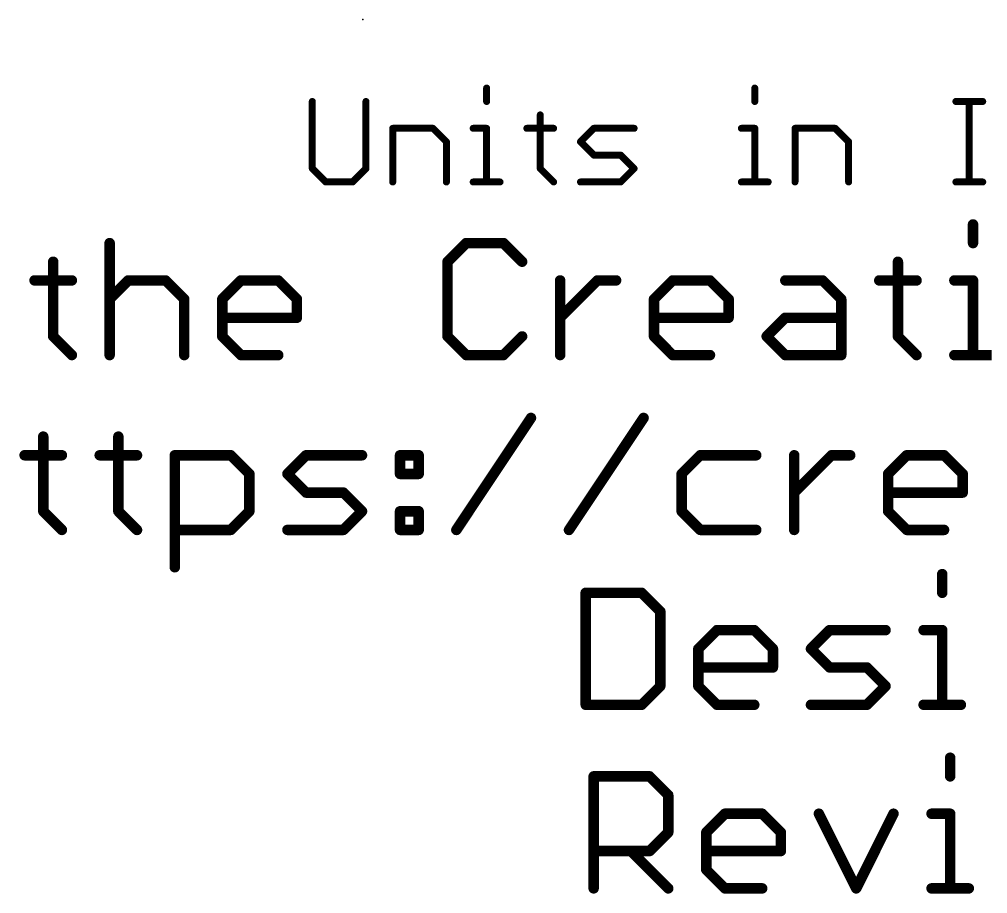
# Model space of a CAD drawing. Extents: x -25 to 82, y -13 to 16.
# Drawn here: x -1.67 to 12.41, y -12.83 to -0.13 of the extents above; entities that cross this region are included whole.
import ezdxf

# ---------------------------------------------------------------- set-up
doc = ezdxf.new("R2010")
doc.units = 0
for name, color, linetype in [('24', 53, 'CONTINUOUS'), ('47', 253, 'CONTINUOUS'), ('51', 53, 'CONTINUOUS')]:
    doc.layers.add(name, color=color, linetype=linetype)

msp = doc.modelspace()

# ---------------------------------------------------------------- linework, layer by layer
at = {"layer": '24'}
msp.add_point((3.3274, -0.127), dxfattribs=at)
at = {"layer": '47', "const_width": 0.1016}
for points in [[(5.1245, -1.1249), (5.1245, -1.3198)], [(9.0225, -1.1249), (9.0225, -1.3198)], [(2.5908, -1.3198), (2.5908, -2.2943)], [(3.3704, -2.2943), (3.3704, -1.3198)], [(11.946, -1.3198), (12.3358, -1.3198)], [(12.1409, -2.4892), (12.1409, -1.3198)], [(5.9041, -1.5147), (5.9041, -2.2943)], [(3.7602, -2.4892), (3.7602, -1.7096)], [(3.7602, -1.7096), (4.3449, -1.7096)], [(4.3449, -1.7096), (4.5398, -1.9045)], [(4.9296, -1.7096), (5.1245, -1.7096)], [(5.1245, -1.7096), (5.1245, -2.4892)], [(5.7092, -1.7096), (6.099, -1.7096)], [(6.4888, -1.9045), (6.6837, -1.7096)], [(6.6837, -1.7096), (7.2684, -1.7096)], [(8.8276, -1.7096), (9.0225, -1.7096)], [(9.0225, -1.7096), (9.0225, -2.4892)], [(9.6072, -2.4892), (9.6072, -1.7096)], [(9.6072, -1.7096), (10.1919, -1.7096)], [(10.1919, -1.7096), (10.3868, -1.9045)], [(4.5398, -1.9045), (4.5398, -2.4892)], [(6.6837, -2.0994), (6.4888, -1.9045)], [(10.3868, -1.9045), (10.3868, -2.4892)], [(7.0735, -2.0994), (6.6837, -2.0994)], [(7.2684, -2.2943), (7.0735, -2.0994)], [(2.5908, -2.2943), (2.7857, -2.4892)], [(3.1755, -2.4892), (3.3704, -2.2943)], [(5.9041, -2.2943), (6.099, -2.4892)], [(7.0735, -2.4892), (7.2684, -2.2943)], [(2.7857, -2.4892), (3.1755, -2.4892)], [(4.9296, -2.4892), (5.3194, -2.4892)], [(6.4888, -2.4892), (7.0735, -2.4892)], [(8.8276, -2.4892), (9.2174, -2.4892)], [(11.946, -2.4892), (12.3358, -2.4892)]]:
    msp.add_lwpolyline(points, dxfattribs=at)
at = {"layer": '47', "const_width": 0.0508}
for points in [[(5.1499, -1.1249, 1), (5.0991, -1.1249)], [(9.0479, -1.1249, 1), (8.9971, -1.1249)], [(2.6162, -1.3198, 1), (2.5654, -1.3198)], [(3.3958, -1.3198, 1), (3.345, -1.3198)], [(5.0991, -1.3198, 1), (5.1499, -1.3198)], [(8.9971, -1.3198, 1), (9.0479, -1.3198)], [(11.946, -1.2944, 1), (11.946, -1.3452)], [(12.1663, -1.3198, 1), (12.1155, -1.3198)], [(12.3358, -1.3452, 1), (12.3358, -1.2944)], [(5.9295, -1.5147, 1), (5.8787, -1.5147)], [(3.7856, -1.7096, 1), (3.7348, -1.7096)], [(3.7602, -1.6842, 1), (3.7602, -1.735)], [(4.3629, -1.6916, 1), (4.3269, -1.7276)], [(4.3449, -1.735, 1), (4.3449, -1.6842)], [(4.9296, -1.6842, 1), (4.9296, -1.735)], [(5.1499, -1.7096, 1), (5.0991, -1.7096)], [(5.1245, -1.735, 1), (5.1245, -1.6842)], [(5.7092, -1.6842, 1), (5.7092, -1.735)], [(6.099, -1.735, 1), (6.099, -1.6842)], [(6.6837, -1.6842, 1), (6.6837, -1.735)], [(6.7016, -1.7276, 1), (6.6657, -1.6916)], [(7.2684, -1.735, 1), (7.2684, -1.6842)], [(8.8276, -1.6842, 1), (8.8276, -1.735)], [(9.0479, -1.7096, 1), (8.9971, -1.7096)], [(9.0225, -1.735, 1), (9.0225, -1.6842)], [(9.6326, -1.7096, 1), (9.5818, -1.7096)], [(9.6072, -1.6842, 1), (9.6072, -1.735)], [(10.2098, -1.6916, 1), (10.1739, -1.7276)], [(10.1919, -1.735, 1), (10.1919, -1.6842)], [(4.5652, -1.9045, 1), (4.5144, -1.9045)], [(4.5218, -1.9225, 1), (4.5578, -1.8865)], [(6.5067, -1.8865, 1), (6.4708, -1.9225)], [(6.4708, -1.8865, 1), (6.5067, -1.9225)], [(10.4122, -1.9045, 1), (10.3614, -1.9045)], [(10.3688, -1.9225, 1), (10.4047, -1.8865)], [(6.6837, -2.074, 1), (6.6837, -2.1248)], [(6.6657, -2.1174, 1), (6.7016, -2.0814)], [(7.0914, -2.0814, 1), (7.0555, -2.1174)], [(7.0735, -2.1248, 1), (7.0735, -2.074)], [(2.6088, -2.2763, 1), (2.5728, -2.3123)], [(3.3884, -2.3123, 1), (3.3524, -2.2763)], [(5.922, -2.2763, 1), (5.8861, -2.3123)], [(7.2863, -2.3123, 1), (7.2504, -2.2763)], [(7.2504, -2.3123, 1), (7.2863, -2.2763)], [(2.5654, -2.2943, 1), (2.6162, -2.2943)], [(3.345, -2.2943, 1), (3.3958, -2.2943)], [(5.8787, -2.2943, 1), (5.9295, -2.2943)], [(2.7857, -2.4638, 1), (2.7857, -2.5146)], [(2.7677, -2.5072, 1), (2.8037, -2.4712)], [(3.1575, -2.4712, 1), (3.1935, -2.5072)], [(3.1755, -2.5146, 1), (3.1755, -2.4638)], [(3.7348, -2.4892, 1), (3.7856, -2.4892)], [(4.5144, -2.4892, 1), (4.5652, -2.4892)], [(4.9296, -2.4638, 1), (4.9296, -2.5146)], [(5.0991, -2.4892, 1), (5.1499, -2.4892)], [(5.3194, -2.5146, 1), (5.3194, -2.4638)], [(6.081, -2.5072, 1), (6.1169, -2.4712)], [(6.4888, -2.4638, 1), (6.4888, -2.5146)], [(7.0555, -2.4712, 1), (7.0914, -2.5072)], [(7.0735, -2.5146, 1), (7.0735, -2.4638)], [(8.8276, -2.4638, 1), (8.8276, -2.5146)], [(8.9971, -2.4892, 1), (9.0479, -2.4892)], [(9.2174, -2.5146, 1), (9.2174, -2.4638)], [(9.5818, -2.4892, 1), (9.6326, -2.4892)], [(10.3614, -2.4892, 1), (10.4122, -2.4892)], [(11.946, -2.4638, 1), (11.946, -2.5146)], [(12.1155, -2.4892, 1), (12.1663, -2.4892)], [(12.3358, -2.5146, 1), (12.3358, -2.4638)]]:
    msp.add_lwpolyline(points, format="xyb", dxfattribs=at)
at = {"layer": '51', "const_width": 0.1524}
for points in [[(12.1947, -3.1056), (12.1947, -3.3768)], [(-0.3552, -3.3768), (-0.3552, -5.0038)], [(4.8274, -3.3768), (4.5563, -3.648)], [(5.3698, -3.3768), (4.8274, -3.3768)], [(5.6409, -3.648), (5.3698, -3.3768)], [(-1.1755, -3.648), (-1.1755, -4.7326)], [(4.5563, -3.648), (4.5563, -4.7326)], [(11.1032, -3.648), (11.1032, -4.7326)], [(-1.4466, -3.9191), (-0.9043, -3.9191)], [(-0.3552, -4.1903), (-0.084, -3.9191)], [(-0.084, -3.9191), (0.4583, -3.9191)], [(0.4583, -3.9191), (0.7295, -4.1903)], [(1.282, -4.1903), (1.5531, -3.9191)], [(1.5531, -3.9191), (2.0955, -3.9191)], [(2.0955, -3.9191), (2.3666, -4.1903)], [(6.1934, -5.0038), (6.1934, -3.9191)], [(6.1934, -4.4615), (6.7358, -3.9191)], [(6.7358, -3.9191), (7.0069, -3.9191)], [(7.5577, -4.1903), (7.8289, -3.9191)], [(7.8289, -3.9191), (8.3712, -3.9191)], [(8.3712, -3.9191), (8.6424, -4.1903)], [(9.4661, -3.9191), (10.0084, -3.9191)], [(10.0084, -3.9191), (10.2796, -4.1903)], [(10.8321, -3.9191), (11.3744, -3.9191)], [(11.9235, -3.9191), (12.1947, -3.9191)], [(12.1947, -3.9191), (12.1947, -5.0038)], [(0.7295, -4.1903), (0.7295, -5.0038)], [(1.282, -4.7326), (1.282, -4.1903)], [(2.3666, -4.1903), (2.3666, -4.4615)], [(7.5577, -4.7326), (7.5577, -4.1903)], [(8.6424, -4.1903), (8.6424, -4.4615)], [(10.2796, -4.1903), (10.2796, -5.0038)], [(2.3666, -4.4615), (1.282, -4.4615)], [(8.6424, -4.4615), (7.5577, -4.4615)], [(9.1949, -4.7326), (9.4661, -4.4615)], [(9.4661, -4.4615), (10.2796, -4.4615)], [(-1.1755, -4.7326), (-0.9043, -5.0038)], [(1.5531, -5.0038), (1.282, -4.7326)], [(4.5563, -4.7326), (4.8274, -5.0038)], [(5.3698, -5.0038), (5.6409, -4.7326)], [(7.8289, -5.0038), (7.5577, -4.7326)], [(9.4661, -5.0038), (9.1949, -4.7326)], [(11.1032, -4.7326), (11.3744, -5.0038)], [(2.0955, -5.0038), (1.5531, -5.0038)], [(4.8274, -5.0038), (5.3698, -5.0038)], [(8.3712, -5.0038), (7.8289, -5.0038)], [(10.2796, -5.0038), (9.4661, -5.0038)], [(11.9235, -5.0038), (12.4658, -5.0038)], [(4.6847, -7.5438), (5.7694, -5.9168)], [(6.3218, -7.5438), (7.4065, -5.9168)], [(-1.3199, -6.188), (-1.3199, -7.2726)], [(-0.2285, -6.188), (-0.2285, -7.2726)], [(-1.5911, -6.4591), (-1.0487, -6.4591)], [(-0.4996, -6.4591), (0.0427, -6.4591)], [(0.5918, -8.0861), (0.5918, -6.4591)], [(0.5918, -6.4591), (1.4053, -6.4591)], [(1.4053, -6.4591), (1.6765, -6.7303)], [(2.229, -6.7303), (2.5001, -6.4591)], [(2.5001, -6.4591), (3.3136, -6.4591)], [(3.8661, -6.4591), (4.1373, -6.4591)], [(3.8661, -6.7303), (3.8661, -6.4591)], [(4.1373, -6.4591), (4.1373, -6.7303)], [(8.2302, -6.4591), (7.959, -6.7303)], [(9.0437, -6.4591), (8.2302, -6.4591)], [(9.5962, -7.5438), (9.5962, -6.4591)], [(9.5962, -7.0015), (10.1385, -6.4591)], [(10.1385, -6.4591), (10.4097, -6.4591)], [(10.9605, -6.7303), (11.2316, -6.4591)], [(11.2316, -6.4591), (11.774, -6.4591)], [(11.774, -6.4591), (12.0451, -6.7303)], [(1.6765, -6.7303), (1.6765, -7.2726)], [(2.5001, -7.0015), (2.229, -6.7303)], [(4.1373, -6.7303), (3.8661, -6.7303)], [(7.959, -6.7303), (7.959, -7.2726)], [(10.9605, -7.2726), (10.9605, -6.7303)], [(12.0451, -6.7303), (12.0451, -7.0015)], [(3.0425, -7.0015), (2.5001, -7.0015)], [(3.3136, -7.2726), (3.0425, -7.0015)], [(12.0451, -7.0015), (10.9605, -7.0015)], [(-1.3199, -7.2726), (-1.0487, -7.5438)], [(-0.2285, -7.2726), (0.0427, -7.5438)], [(1.6765, -7.2726), (1.4053, -7.5438)], [(3.0425, -7.5438), (3.3136, -7.2726)], [(3.8661, -7.2726), (4.1373, -7.2726)], [(3.8661, -7.5438), (3.8661, -7.2726)], [(4.1373, -7.2726), (4.1373, -7.5438)], [(7.959, -7.2726), (8.2302, -7.5438)], [(11.2316, -7.5438), (10.9605, -7.2726)], [(1.4053, -7.5438), (0.5918, -7.5438)], [(2.229, -7.5438), (3.0425, -7.5438)], [(4.1373, -7.5438), (3.8661, -7.5438)], [(8.2302, -7.5438), (9.0437, -7.5438)], [(11.774, -7.5438), (11.2316, -7.5438)], [(11.7472, -8.1856), (11.7472, -8.4568)], [(6.5646, -8.4568), (6.5646, -10.0838)], [(7.3781, -8.4568), (6.5646, -8.4568)], [(7.6493, -8.728), (7.3781, -8.4568)], [(7.6493, -9.8126), (7.6493, -8.728)], [(8.2018, -9.2703), (8.4729, -8.9991)], [(8.4729, -8.9991), (9.0153, -8.9991)], [(9.0153, -8.9991), (9.2864, -9.2703)], [(9.8389, -9.2703), (10.1101, -8.9991)], [(10.1101, -8.9991), (10.9236, -8.9991)], [(11.4761, -8.9991), (11.7472, -8.9991)], [(11.7472, -8.9991), (11.7472, -10.0838)], [(8.2018, -9.8126), (8.2018, -9.2703)], [(9.2864, -9.2703), (9.2864, -9.5415)], [(10.1101, -9.5415), (9.8389, -9.2703)], [(9.2864, -9.5415), (8.2018, -9.5415)], [(10.6524, -9.5415), (10.1101, -9.5415)], [(10.9236, -9.8126), (10.6524, -9.5415)], [(7.3781, -10.0838), (7.6493, -9.8126)], [(8.4729, -10.0838), (8.2018, -9.8126)], [(10.6524, -10.0838), (10.9236, -9.8126)], [(6.5646, -10.0838), (7.3781, -10.0838)], [(9.0153, -10.0838), (8.4729, -10.0838)], [(9.8389, -10.0838), (10.6524, -10.0838)], [(11.4761, -10.0838), (12.0184, -10.0838)], [(11.8628, -10.8526), (11.8628, -11.1238)], [(6.6802, -12.7508), (6.6802, -11.1238)], [(6.6802, -11.1238), (7.4937, -11.1238)], [(7.4937, -11.1238), (7.7649, -11.395)], [(7.7649, -11.395), (7.7649, -11.9373)], [(8.3174, -11.9373), (8.5885, -11.6661)], [(8.5885, -11.6661), (9.1309, -11.6661)], [(9.1309, -11.6661), (9.402, -11.9373)], [(9.9545, -11.6661), (10.4968, -12.7508)], [(10.4968, -12.7508), (11.0392, -11.6661)], [(11.5917, -11.6661), (11.8628, -11.6661)], [(11.8628, -11.6661), (11.8628, -12.7508)], [(7.7649, -11.9373), (7.4937, -12.2085)], [(8.3174, -12.4796), (8.3174, -11.9373)], [(9.402, -11.9373), (9.402, -12.2085)], [(7.4937, -12.2085), (6.6802, -12.2085)], [(7.2225, -12.2085), (7.7649, -12.7508)], [(9.402, -12.2085), (8.3174, -12.2085)], [(8.5885, -12.7508), (8.3174, -12.4796)], [(9.1309, -12.7508), (8.5885, -12.7508)], [(11.5917, -12.7508), (12.134, -12.7508)]]:
    msp.add_lwpolyline(points, dxfattribs=at)
at = {"layer": '51', "const_width": 0.0762}
for points in [[(12.2328, -3.1056, 1), (12.1566, -3.1056)], [(-0.3171, -3.3768, 1), (-0.3933, -3.3768)], [(4.8274, -3.3387, 1), (4.8274, -3.4149)], [(4.8544, -3.4038, 1), (4.8005, -3.3499)], [(5.3967, -3.3499, 1), (5.3428, -3.4038)], [(5.3698, -3.4149, 1), (5.3698, -3.3387)], [(12.1566, -3.3768, 1), (12.2328, -3.3768)], [(-1.1374, -3.648, 1), (-1.2136, -3.648)], [(4.5293, -3.621, 1), (4.5832, -3.6749)], [(4.5944, -3.648, 1), (4.5182, -3.648)], [(5.614, -3.6749, 1), (5.6679, -3.621)], [(11.1413, -3.648, 1), (11.0651, -3.648)], [(-1.4466, -3.881, 1), (-1.4466, -3.9572)], [(-0.9043, -3.9572, 1), (-0.9043, -3.881)], [(-0.084, -3.881, 1), (-0.084, -3.9572)], [(-0.0571, -3.9461, 1), (-0.111, -3.8922)], [(0.4853, -3.8922, 1), (0.4314, -3.9461)], [(0.4583, -3.9572, 1), (0.4583, -3.881)], [(1.5531, -3.881, 1), (1.5531, -3.9572)], [(1.5801, -3.9461, 1), (1.5262, -3.8922)], [(2.1224, -3.8922, 1), (2.0685, -3.9461)], [(2.0955, -3.9572, 1), (2.0955, -3.881)], [(6.2315, -3.9191, 1), (6.1553, -3.9191)], [(6.7358, -3.881, 1), (6.7358, -3.9572)], [(6.7627, -3.9461, 1), (6.7088, -3.8922)], [(7.0069, -3.9572, 1), (7.0069, -3.881)], [(7.8289, -3.881, 1), (7.8289, -3.9572)], [(7.8558, -3.9461, 1), (7.802, -3.8922)], [(8.3982, -3.8922, 1), (8.3443, -3.9461)], [(8.3712, -3.9572, 1), (8.3712, -3.881)], [(9.4661, -3.881, 1), (9.4661, -3.9572)], [(10.0353, -3.8922, 1), (9.9814, -3.9461)], [(10.0084, -3.9572, 1), (10.0084, -3.881)], [(10.8321, -3.881, 1), (10.8321, -3.9572)], [(11.3744, -3.9572, 1), (11.3744, -3.881)], [(11.9235, -3.881, 1), (11.9235, -3.9572)], [(12.2328, -3.9191, 1), (12.1566, -3.9191)], [(12.1947, -3.9572, 1), (12.1947, -3.881)], [(-0.3821, -4.1634, 1), (-0.3282, -4.2172)], [(0.7676, -4.1903, 1), (0.6914, -4.1903)], [(0.7025, -4.2172, 1), (0.7564, -4.1634)], [(1.3201, -4.1903, 1), (1.2439, -4.1903)], [(1.255, -4.1634, 1), (1.3089, -4.2172)], [(2.4047, -4.1903, 1), (2.3285, -4.1903)], [(2.3397, -4.2172, 1), (2.3936, -4.1634)], [(7.5958, -4.1903, 1), (7.5196, -4.1903)], [(7.5308, -4.1634, 1), (7.5847, -4.2172)], [(8.6805, -4.1903, 1), (8.6043, -4.1903)], [(8.6155, -4.2172, 1), (8.6693, -4.1634)], [(10.3177, -4.1903, 1), (10.2415, -4.1903)], [(10.2526, -4.2172, 1), (10.3065, -4.1634)], [(1.282, -4.4234, 1), (1.282, -4.4996)], [(2.3285, -4.4615, 1), (2.4047, -4.4615)], [(2.3666, -4.4996, 1), (2.3666, -4.4234)], [(6.1665, -4.4345, 1), (6.2204, -4.4884)], [(7.5577, -4.4234, 1), (7.5577, -4.4996)], [(8.6043, -4.4615, 1), (8.6805, -4.4615)], [(8.6424, -4.4996, 1), (8.6424, -4.4234)], [(9.4661, -4.4234, 1), (9.4661, -4.4996)], [(9.493, -4.4884, 1), (9.4391, -4.4345)], [(10.2796, -4.4996, 1), (10.2796, -4.4234)], [(-1.1485, -4.7057, 1), (-1.2024, -4.7596)], [(-1.2136, -4.7326, 1), (-1.1374, -4.7326)], [(1.3089, -4.7057, 1), (1.255, -4.7596)], [(1.2439, -4.7326, 1), (1.3201, -4.7326)], [(4.5832, -4.7057, 1), (4.5293, -4.7596)], [(4.5182, -4.7326, 1), (4.5944, -4.7326)], [(5.6679, -4.7596, 1), (5.614, -4.7057)], [(7.5847, -4.7057, 1), (7.5308, -4.7596)], [(7.5196, -4.7326, 1), (7.5958, -4.7326)], [(9.2218, -4.7057, 1), (9.168, -4.7596)], [(9.168, -4.7057, 1), (9.2218, -4.7596)], [(11.1302, -4.7057, 1), (11.0763, -4.7596)], [(11.0651, -4.7326, 1), (11.1413, -4.7326)], [(-0.9312, -5.0307, 1), (-0.8774, -4.9769)], [(-0.3933, -5.0038, 1), (-0.3171, -5.0038)], [(0.6914, -5.0038, 1), (0.7676, -5.0038)], [(1.5531, -4.9657, 1), (1.5531, -5.0419)], [(1.5262, -5.0307, 1), (1.5801, -4.9769)], [(2.0955, -5.0419, 1), (2.0955, -4.9657)], [(4.8274, -4.9657, 1), (4.8274, -5.0419)], [(4.8005, -5.0307, 1), (4.8544, -4.9769)], [(5.3428, -4.9769, 1), (5.3967, -5.0307)], [(5.3698, -5.0419, 1), (5.3698, -4.9657)], [(6.1553, -5.0038, 1), (6.2315, -5.0038)], [(7.8289, -4.9657, 1), (7.8289, -5.0419)], [(7.802, -5.0307, 1), (7.8558, -4.9769)], [(8.3712, -5.0419, 1), (8.3712, -4.9657)], [(9.4661, -4.9657, 1), (9.4661, -5.0419)], [(9.4391, -5.0307, 1), (9.493, -4.9769)], [(10.2415, -5.0038, 1), (10.3177, -5.0038)], [(10.2796, -5.0419, 1), (10.2796, -4.9657)], [(11.3474, -5.0307, 1), (11.4013, -4.9769)], [(11.9235, -4.9657, 1), (11.9235, -5.0419)], [(12.1566, -5.0038, 1), (12.2328, -5.0038)], [(5.8011, -5.9379, 1), (5.7376, -5.8957)], [(7.4382, -5.9379, 1), (7.3748, -5.8957)], [(-1.2818, -6.188, 1), (-1.358, -6.188)], [(-0.1904, -6.188, 1), (-0.2666, -6.188)], [(-1.5911, -6.421, 1), (-1.5911, -6.4972)], [(-1.0487, -6.4972, 1), (-1.0487, -6.421)], [(-0.4996, -6.421, 1), (-0.4996, -6.4972)], [(0.0427, -6.4972, 1), (0.0427, -6.421)], [(0.6299, -6.4591, 1), (0.5537, -6.4591)], [(0.5918, -6.421, 1), (0.5918, -6.4972)], [(1.4322, -6.4322, 1), (1.3784, -6.4861)], [(1.4053, -6.4972, 1), (1.4053, -6.421)], [(2.5001, -6.421, 1), (2.5001, -6.4972)], [(2.5271, -6.4861, 1), (2.4732, -6.4322)], [(3.3136, -6.4972, 1), (3.3136, -6.421)], [(3.8661, -6.421, 1), (3.8661, -6.4972)], [(3.9042, -6.4591, 1), (3.828, -6.4591)], [(4.1754, -6.4591, 1), (4.0992, -6.4591)], [(4.1373, -6.4972, 1), (4.1373, -6.421)], [(8.2302, -6.421, 1), (8.2302, -6.4972)], [(8.2571, -6.4861, 1), (8.2032, -6.4322)], [(9.0437, -6.4972, 1), (9.0437, -6.421)], [(9.6343, -6.4591, 1), (9.5581, -6.4591)], [(10.1385, -6.421, 1), (10.1385, -6.4972)], [(10.1654, -6.4861, 1), (10.1115, -6.4322)], [(10.4097, -6.4972, 1), (10.4097, -6.421)], [(11.2316, -6.421, 1), (11.2316, -6.4972)], [(11.2586, -6.4861, 1), (11.2047, -6.4322)], [(11.8009, -6.4322, 1), (11.747, -6.4861)], [(11.774, -6.4972, 1), (11.774, -6.421)], [(1.7146, -6.7303, 1), (1.6384, -6.7303)], [(1.6495, -6.7572, 1), (1.7034, -6.7034)], [(2.2559, -6.7034, 1), (2.202, -6.7572)], [(2.202, -6.7034, 1), (2.2559, -6.7572)], [(3.8661, -6.6922, 1), (3.8661, -6.7684)], [(3.828, -6.7303, 1), (3.9042, -6.7303)], [(4.0992, -6.7303, 1), (4.1754, -6.7303)], [(4.1373, -6.7684, 1), (4.1373, -6.6922)], [(7.9971, -6.7303, 1), (7.9209, -6.7303)], [(7.9321, -6.7034, 1), (7.9859, -6.7572)], [(10.9986, -6.7303, 1), (10.9224, -6.7303)], [(10.9335, -6.7034, 1), (10.9874, -6.7572)], [(12.0832, -6.7303, 1), (12.007, -6.7303)], [(12.0182, -6.7572, 1), (12.0721, -6.7034)], [(2.5001, -6.9634, 1), (2.5001, -7.0396)], [(2.4732, -7.0284, 1), (2.5271, -6.9745)], [(3.0694, -6.9745, 1), (3.0155, -7.0284)], [(3.0425, -7.0396, 1), (3.0425, -6.9634)], [(9.5692, -6.9745, 1), (9.6231, -7.0284)], [(10.9605, -6.9634, 1), (10.9605, -7.0396)], [(12.007, -7.0015, 1), (12.0832, -7.0015)], [(12.0451, -7.0396, 1), (12.0451, -6.9634)], [(-1.293, -7.2457, 1), (-1.3469, -7.2996)], [(-1.358, -7.2726, 1), (-1.2818, -7.2726)], [(-0.2015, -7.2457, 1), (-0.2554, -7.2996)], [(-0.2666, -7.2726, 1), (-0.1904, -7.2726)], [(1.6384, -7.2726, 1), (1.7146, -7.2726)], [(1.7034, -7.2996, 1), (1.6495, -7.2457)], [(3.3406, -7.2996, 1), (3.2867, -7.2457)], [(3.2867, -7.2996, 1), (3.3406, -7.2457)], [(3.8661, -7.2345, 1), (3.8661, -7.3107)], [(3.9042, -7.2726, 1), (3.828, -7.2726)], [(4.1754, -7.2726, 1), (4.0992, -7.2726)], [(4.1373, -7.3107, 1), (4.1373, -7.2345)], [(7.9859, -7.2457, 1), (7.9321, -7.2996)], [(7.9209, -7.2726, 1), (7.9971, -7.2726)], [(10.9874, -7.2457, 1), (10.9335, -7.2996)], [(10.9224, -7.2726, 1), (10.9986, -7.2726)], [(-1.0757, -7.5707, 1), (-1.0218, -7.5169)], [(0.0158, -7.5707, 1), (0.0696, -7.5169)], [(0.5918, -7.5057, 1), (0.5918, -7.5819)], [(1.3784, -7.5169, 1), (1.4322, -7.5707)], [(1.4053, -7.5819, 1), (1.4053, -7.5057)], [(2.229, -7.5057, 1), (2.229, -7.5819)], [(3.0155, -7.5169, 1), (3.0694, -7.5707)], [(3.0425, -7.5819, 1), (3.0425, -7.5057)], [(3.8661, -7.5057, 1), (3.8661, -7.5819)], [(3.828, -7.5438, 1), (3.9042, -7.5438)], [(4.0992, -7.5438, 1), (4.1754, -7.5438)], [(4.1373, -7.5819, 1), (4.1373, -7.5057)], [(4.653, -7.5227, 1), (4.7164, -7.5649)], [(6.2901, -7.5227, 1), (6.3535, -7.5649)], [(8.2302, -7.5057, 1), (8.2302, -7.5819)], [(8.2032, -7.5707, 1), (8.2571, -7.5169)], [(9.0437, -7.5819, 1), (9.0437, -7.5057)], [(9.5581, -7.5438, 1), (9.6343, -7.5438)], [(11.2316, -7.5057, 1), (11.2316, -7.5819)], [(11.2047, -7.5707, 1), (11.2586, -7.5169)], [(11.774, -7.5819, 1), (11.774, -7.5057)], [(0.5537, -8.0861, 1), (0.6299, -8.0861)], [(11.7853, -8.1856, 1), (11.7091, -8.1856)], [(6.6027, -8.4568, 1), (6.5265, -8.4568)], [(6.5646, -8.4187, 1), (6.5646, -8.4949)], [(7.405, -8.4299, 1), (7.3512, -8.4838)], [(7.3781, -8.4949, 1), (7.3781, -8.4187)], [(11.7091, -8.4568, 1), (11.7853, -8.4568)], [(7.6874, -8.728, 1), (7.6112, -8.728)], [(7.6223, -8.7549, 1), (7.6762, -8.701)], [(8.4729, -8.961, 1), (8.4729, -9.0372)], [(8.4999, -9.0261, 1), (8.446, -8.9722)], [(9.0422, -8.9722, 1), (8.9883, -9.0261)], [(9.0153, -9.0372, 1), (9.0153, -8.961)], [(10.1101, -8.961, 1), (10.1101, -9.0372)], [(10.137, -9.0261, 1), (10.0831, -8.9722)], [(10.9236, -9.0372, 1), (10.9236, -8.961)], [(11.4761, -8.961, 1), (11.4761, -9.0372)], [(11.7853, -8.9991, 1), (11.7091, -8.9991)], [(11.7472, -9.0372, 1), (11.7472, -8.961)], [(8.2399, -9.2703, 1), (8.1637, -9.2703)], [(8.1748, -9.2434, 1), (8.2287, -9.2972)], [(9.3245, -9.2703, 1), (9.2483, -9.2703)], [(9.2595, -9.2972, 1), (9.3134, -9.2434)], [(9.8659, -9.2434, 1), (9.812, -9.2972)], [(9.812, -9.2434, 1), (9.8659, -9.2972)], [(8.2018, -9.5034, 1), (8.2018, -9.5796)], [(9.2483, -9.5415, 1), (9.3245, -9.5415)], [(9.2864, -9.5796, 1), (9.2864, -9.5034)], [(10.1101, -9.5034, 1), (10.1101, -9.5796)], [(10.0831, -9.5684, 1), (10.137, -9.5145)], [(10.6794, -9.5145, 1), (10.6255, -9.5684)], [(10.6524, -9.5796, 1), (10.6524, -9.5034)], [(7.6112, -9.8126, 1), (7.6874, -9.8126)], [(7.6762, -9.8396, 1), (7.6223, -9.7857)], [(8.2287, -9.7857, 1), (8.1748, -9.8396)], [(8.1637, -9.8126, 1), (8.2399, -9.8126)], [(10.9505, -9.8396, 1), (10.8966, -9.7857)], [(10.8966, -9.8396, 1), (10.9505, -9.7857)], [(6.5646, -10.0457, 1), (6.5646, -10.1219)], [(6.5265, -10.0838, 1), (6.6027, -10.0838)], [(7.3512, -10.0569, 1), (7.405, -10.1107)], [(7.3781, -10.1219, 1), (7.3781, -10.0457)], [(8.4729, -10.0457, 1), (8.4729, -10.1219)], [(8.446, -10.1107, 1), (8.4999, -10.0569)], [(9.0153, -10.1219, 1), (9.0153, -10.0457)], [(9.8389, -10.0457, 1), (9.8389, -10.1219)], [(10.6255, -10.0569, 1), (10.6794, -10.1107)], [(10.6524, -10.1219, 1), (10.6524, -10.0457)], [(11.4761, -10.0457, 1), (11.4761, -10.1219)], [(11.7091, -10.0838, 1), (11.7853, -10.0838)], [(12.0184, -10.1219, 1), (12.0184, -10.0457)], [(11.9009, -10.8526, 1), (11.8247, -10.8526)], [(6.7183, -11.1238, 1), (6.6421, -11.1238)], [(6.6802, -11.0857, 1), (6.6802, -11.1619)], [(7.5206, -11.0969, 1), (7.4668, -11.1508)], [(7.4937, -11.1619, 1), (7.4937, -11.0857)], [(11.8247, -11.1238, 1), (11.9009, -11.1238)], [(7.803, -11.395, 1), (7.7268, -11.395)], [(7.7379, -11.4219, 1), (7.7918, -11.368)], [(8.5885, -11.628, 1), (8.5885, -11.7042)], [(8.6155, -11.6931, 1), (8.5616, -11.6392)], [(9.1578, -11.6392, 1), (9.1039, -11.6931)], [(9.1309, -11.7042, 1), (9.1309, -11.628)], [(9.9886, -11.6491, 1), (9.9204, -11.6832)], [(11.0732, -11.6832, 1), (11.0051, -11.6491)], [(11.5917, -11.628, 1), (11.5917, -11.7042)], [(11.9009, -11.6661, 1), (11.8247, -11.6661)], [(11.8628, -11.7042, 1), (11.8628, -11.628)], [(7.7268, -11.9373, 1), (7.803, -11.9373)], [(7.7918, -11.9642, 1), (7.7379, -11.9104)], [(8.3555, -11.9373, 1), (8.2793, -11.9373)], [(8.2904, -11.9104, 1), (8.3443, -11.9642)], [(9.4401, -11.9373, 1), (9.3639, -11.9373)], [(9.3751, -11.9642, 1), (9.429, -11.9104)], [(6.6802, -12.1704, 1), (6.6802, -12.2466)], [(7.2495, -12.1815, 1), (7.1956, -12.2354)], [(7.4668, -12.1815, 1), (7.5206, -12.2354)], [(7.4937, -12.2466, 1), (7.4937, -12.1704)], [(8.3174, -12.1704, 1), (8.3174, -12.2466)], [(9.3639, -12.2085, 1), (9.4401, -12.2085)], [(9.402, -12.2466, 1), (9.402, -12.1704)], [(8.3443, -12.4527, 1), (8.2904, -12.5066)], [(8.2793, -12.4796, 1), (8.3555, -12.4796)], [(6.6421, -12.7508, 1), (6.7183, -12.7508)], [(7.7379, -12.7777, 1), (7.7918, -12.7239)], [(8.5885, -12.7127, 1), (8.5885, -12.7889)], [(8.5616, -12.7777, 1), (8.6155, -12.7239)], [(9.1309, -12.7889, 1), (9.1309, -12.7127)], [(10.4628, -12.7338, 1), (10.5309, -12.7678)], [(10.4628, -12.7678, 1), (10.5309, -12.7338)], [(11.5917, -12.7127, 1), (11.5917, -12.7889)], [(11.8247, -12.7508, 1), (11.9009, -12.7508)], [(12.134, -12.7889, 1), (12.134, -12.7127)]]:
    msp.add_lwpolyline(points, format="xyb", dxfattribs=at)

doc.saveas('drawing.dxf')
